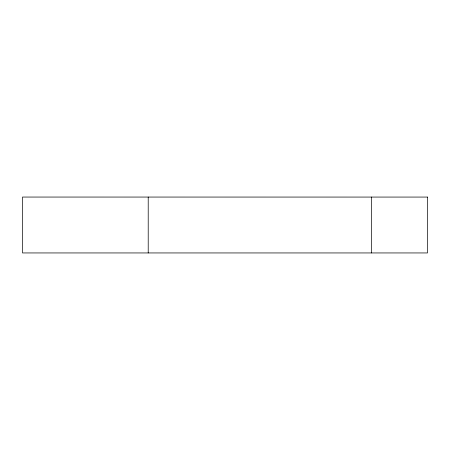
<?xml version="1.0" encoding="UTF-8"?>
<svg xmlns="http://www.w3.org/2000/svg" width="450" height="450" viewBox="0 0 450 450"><rect width="100%" height="100%" fill="white"/><g stroke="black" fill="none" stroke-linecap="round" stroke-linejoin="round"><path stroke-width="0.67" d="M371.655 197.072L371.655 252.945M148.213 197.055L148.213 252.945M427.5 197.072L22.5 197.055L22.5 252.945L427.5 252.945L427.5 197.072"/></g></svg>
